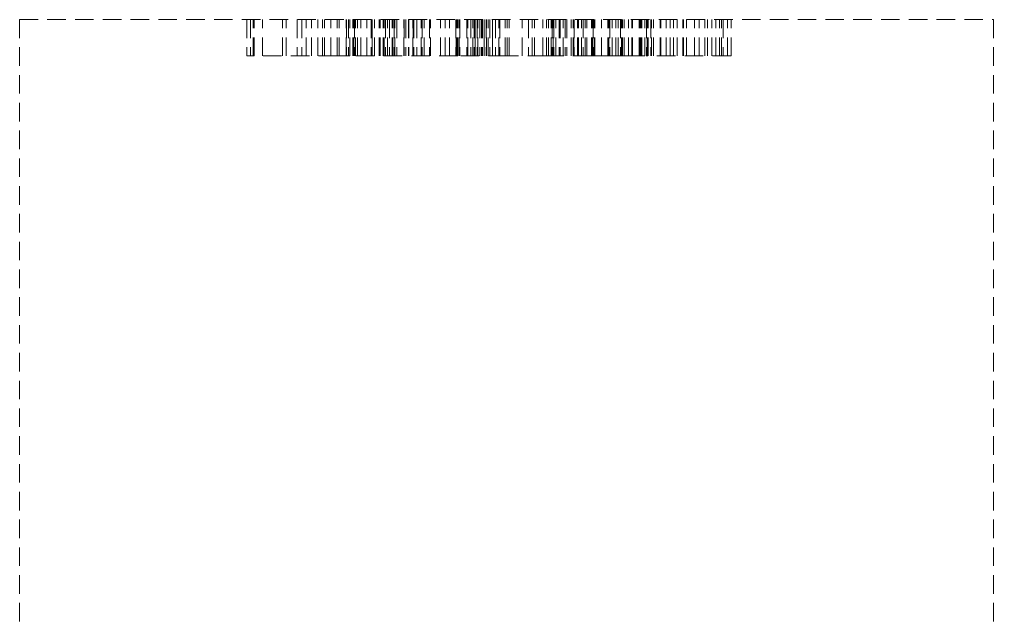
# Model space of a CAD drawing. Header units: millimetres. Extents: x 15 to 1184, y 5 to 836.
# Drawn here: x 133.8 to 200.6, y 565.4 to 606.8 of the extents above; entities that cross this region are included whole.
import ezdxf

# ---------------------------------------------------------------- set-up
doc = ezdxf.new("R2010")
doc.units = ezdxf.units.MM
doc.linetypes.add('HIDDEN', pattern=[1.905, 1.27, -0.635])

msp = doc.modelspace()

# ---------------------------------------------------------------- linework, layer by layer
at = {"color": 7, "linetype": 'HIDDEN', "lineweight": 18}
for p, q in [((133.819, 606.783), (133.819, 556.783)), ((133.819, 606.783), (200.583, 606.783)), ((149.408, 606.783), (149.408, 604.283)), ((149.658, 606.783), (149.658, 604.283)), ((149.839, 604.283), (149.839, 606.783)), ((149.909, 604.283), (149.909, 606.783)), ((150.484, 604.283), (150.484, 606.783)), ((151.853, 604.283), (151.853, 606.783)), ((152.103, 604.283), (152.103, 606.783)), ((152.86, 606.783), (152.86, 604.283)), ((153.18, 606.783), (153.18, 604.283)), ((153.467, 604.283), (153.467, 606.783)), ((153.829, 604.283), (153.829, 606.783)), ((154.261, 604.283), (154.261, 606.783)), ((154.586, 604.283), (154.586, 606.783)), ((154.73, 604.283), (154.73, 606.783)), ((155.161, 604.283), (155.161, 606.783)), ((155.593, 604.283), (155.593, 606.783)), ((155.737, 604.283), (155.737, 606.783)), ((156.2, 604.283), (156.2, 606.783)), ((156.237, 606.783), (156.237, 604.283)), ((156.367, 606.783), (156.367, 604.283)), ((156.456, 604.283), (156.456, 606.783)), ((156.669, 604.283), (156.669, 606.783)), ((156.743, 604.283), (156.743, 606.783)), ((156.775, 606.783), (156.775, 604.283)), ((156.85, 604.283), (156.85, 606.783)), ((156.994, 604.283), (156.994, 606.783)), ((157.207, 604.283), (157.207, 606.783)), ((157.638, 604.283), (157.638, 606.783)), ((157.926, 606.783), (157.926, 604.283)), ((158.001, 604.283), (158.001, 606.783)), ((158.001, 606.783), (158.001, 604.283)), ((158.144, 604.283), (158.144, 606.783)), ((158.469, 604.283), (158.469, 606.783)), ((158.5, 604.283), (158.5, 606.783)), ((158.539, 604.283), (158.539, 606.783)), ((158.757, 604.283), (158.757, 606.783)), ((158.826, 604.283), (158.826, 606.783)), ((158.901, 606.783), (158.901, 604.283)), ((159.045, 604.283), (159.045, 606.783)), ((159.188, 606.783), (159.188, 604.283)), ((159.364, 604.283), (159.364, 606.783)), ((159.402, 604.283), (159.402, 606.783)), ((159.508, 606.783), (159.508, 604.283)), ((159.545, 604.283), (159.545, 606.783)), ((159.689, 606.783), (159.689, 604.283)), ((160.158, 604.283), (160.158, 606.783)), ((160.195, 606.783), (160.195, 604.283)), ((160.302, 606.783), (160.302, 604.283)), ((160.483, 606.783), (160.483, 604.283)), ((160.515, 606.783), (160.515, 604.283)), ((160.771, 604.283), (160.771, 606.783)), ((160.803, 606.783), (160.803, 604.283)), ((160.84, 606.783), (160.84, 604.283)), ((161.058, 606.783), (161.058, 604.283)), ((161.346, 604.283), (161.346, 606.783)), ((161.415, 606.783), (161.415, 604.283)), ((161.559, 604.283), (161.559, 606.783)), ((161.921, 606.783), (161.921, 604.283)), ((161.991, 604.283), (161.991, 606.783)), ((162.672, 604.283), (162.672, 606.783)), ((162.997, 604.283), (162.997, 606.783)), ((163.285, 604.283), (163.285, 606.783)), ((163.717, 606.783), (163.717, 604.283)), ((163.754, 604.283), (163.754, 606.783)), ((163.791, 604.283), (163.791, 606.783)), ((163.86, 604.283), (163.86, 606.783)), ((163.967, 604.283), (163.967, 606.783)), ((164.004, 606.783), (164.004, 604.283)), ((164.473, 606.783), (164.473, 604.283)), ((164.542, 604.283), (164.542, 606.783)), ((164.761, 606.783), (164.761, 604.283)), ((164.904, 604.283), (164.904, 606.783)), ((164.974, 606.783), (164.974, 604.283)), ((165.048, 604.283), (165.048, 606.783)), ((165.048, 606.783), (165.048, 604.283)), ((165.192, 606.783), (165.192, 604.283)), ((165.229, 604.283), (165.229, 606.783)), ((165.373, 606.783), (165.373, 604.283)), ((165.48, 606.783), (165.48, 604.283)), ((165.517, 606.783), (165.517, 604.283)), ((165.549, 606.783), (165.549, 604.283)), ((165.661, 606.783), (165.661, 604.283)), ((165.661, 604.283), (165.661, 606.783)), ((165.805, 606.783), (165.805, 604.283)), ((165.837, 604.283), (165.837, 606.783)), ((165.949, 604.283), (165.949, 606.783)), ((166.055, 606.783), (166.055, 604.283)), ((166.232, 604.283), (166.232, 606.783)), ((166.236, 606.783), (166.236, 604.283)), ((166.449, 606.783), (166.449, 604.283)), ((166.668, 604.283), (166.668, 606.783)), ((166.737, 606.783), (166.737, 604.283)), ((167.099, 604.283), (167.099, 606.783)), ((167.243, 604.283), (167.243, 606.783)), ((167.387, 604.283), (167.387, 606.783)), ((168.282, 604.283), (168.282, 606.783)), ((168.713, 606.783), (168.713, 604.283)), ((168.969, 604.283), (168.969, 606.783)), ((169.113, 604.283), (169.113, 606.783)), ((169.688, 604.283), (169.688, 606.783)), ((169.939, 604.283), (169.939, 606.783)), ((170.082, 604.283), (170.082, 606.783)), ((170.264, 604.283), (170.264, 606.783)), ((170.333, 606.783), (170.333, 604.283)), ((170.407, 604.283), (170.407, 606.783)), ((170.439, 606.783), (170.439, 604.283)), ((170.583, 604.283), (170.583, 606.783)), ((170.802, 606.783), (170.802, 604.283)), ((170.871, 606.783), (170.871, 604.283)), ((171.089, 604.283), (171.089, 606.783)), ((171.233, 606.783), (171.233, 604.283)), ((171.34, 606.783), (171.34, 604.283)), ((171.627, 604.283), (171.627, 606.783)), ((171.771, 604.283), (171.771, 606.783)), ((171.808, 604.283), (171.808, 606.783)), ((171.846, 606.783), (171.846, 604.283)), ((172.059, 604.283), (172.059, 606.783)), ((172.133, 604.283), (172.133, 606.783)), ((172.346, 604.283), (172.346, 606.783)), ((172.453, 606.783), (172.453, 604.283)), ((172.597, 604.283), (172.597, 606.783)), ((172.709, 604.283), (172.709, 606.783)), ((173.028, 604.283), (173.028, 606.783)), ((173.103, 604.283), (173.103, 606.783)), ((173.14, 606.783), (173.14, 604.283)), ((173.209, 604.283), (173.209, 606.783)), ((173.247, 604.283), (173.247, 606.783)), ((173.715, 604.283), (173.715, 606.783)), ((174.147, 604.283), (174.147, 606.783)), ((174.216, 604.283), (174.216, 606.783)), ((174.291, 606.783), (174.291, 604.283)), ((174.435, 604.283), (174.435, 606.783)), ((174.685, 604.283), (174.685, 606.783)), ((174.866, 604.283), (174.866, 606.783)), ((175.01, 606.783), (175.01, 604.283)), ((175.079, 604.283), (175.079, 606.783)), ((175.154, 604.283), (175.154, 606.783)), ((175.26, 604.283), (175.26, 606.783)), ((175.554, 604.283), (175.554, 606.783)), ((175.798, 604.283), (175.798, 606.783)), ((175.836, 604.283), (175.836, 606.783)), ((176.304, 604.283), (176.304, 606.783)), ((176.336, 604.283), (176.336, 606.783)), ((176.411, 604.283), (176.411, 606.783)), ((176.411, 604.283), (176.411, 606.783)), ((176.48, 604.283), (176.48, 606.783)), ((176.684, 604.283), (176.684, 606.783)), ((176.805, 606.783), (176.805, 604.283)), ((176.842, 604.283), (176.842, 606.783)), ((176.88, 604.283), (176.88, 606.783)), ((176.912, 604.283), (176.912, 606.783)), ((177.093, 606.783), (177.093, 604.283)), ((177.13, 604.283), (177.13, 606.783)), ((177.274, 604.283), (177.274, 606.783)), ((177.743, 604.283), (177.743, 606.783)), ((177.778, 604.283), (177.778, 606.783)), ((178.137, 604.283), (178.137, 606.783)), ((178.425, 604.283), (178.425, 606.783)), ((178.643, 604.283), (178.643, 606.783)), ((178.893, 604.283), (178.893, 606.783)), ((179.288, 604.283), (179.288, 606.783)), ((179.325, 604.283), (179.325, 606.783)), ((179.538, 604.283), (179.538, 606.783)), ((180.076, 604.283), (180.076, 606.783)), ((180.076, 604.283), (180.076, 606.783)), ((180.401, 604.283), (180.401, 606.783)), ((180.795, 604.283), (180.795, 606.783)), ((180.976, 604.283), (180.976, 606.783)), ((180.977, 604.283), (180.977, 606.783)), ((181.264, 604.283), (181.264, 606.783)), ((181.548, 604.283), (181.548, 606.783)), ((181.802, 604.283), (181.802, 606.783)), ((181.946, 604.283), (181.946, 606.783)), ((182.058, 606.783), (182.058, 604.283)), ((182.345, 604.283), (182.345, 606.783)), ((182.596, 604.283), (182.596, 606.783)), ((200.583, 606.783), (200.583, 556.783)), ((149.909, 604.283), (149.408, 604.283)), ((149.408, 604.283), (149.821, 604.283)), ((156.237, 604.283), (155.593, 604.283)), ((156.456, 604.283), (156.237, 604.283)), ((156.237, 604.283), (156.368, 604.283)), ((163.773, 604.283), (163.717, 604.283)), ((167.243, 604.283), (163.86, 604.283)), ((169.939, 604.283), (167.243, 604.283)), ((175.079, 604.283), (174.291, 604.283)), ((176.304, 604.283), (175.079, 604.283)), ((176.304, 604.283), (176.689, 604.283)), ((176.842, 604.283), (176.777, 604.283))]:
    msp.add_line(p, q, dxfattribs=at)
for points, knots in [([(180.801, 604.283), (180.801, 604.7), (180.801, 605.533), (180.801, 606.366), (180.801, 606.783)], [0, 0, 0, 0, 0.499368, 1, 1, 1, 1]), ([(182.346, 604.283), (182.346, 604.7), (182.346, 605.533), (182.346, 606.367), (182.346, 606.783)], [0, 0, 0, 0, 0.499938, 1, 1, 1, 1]), ([(155.593, 604.283), (154.516, 604.283), (153.015, 604.283), (151.113, 604.283), (150.31, 604.283), (149.909, 604.283)], [0, 0, 0, 0, 0.559982, 0.779975, 1, 1, 1, 1]), ([(163.86, 604.283), (163.242, 604.283), (162.041, 604.283), (160.805, 604.283), (158.952, 604.283), (157.687, 604.283), (156.456, 604.283)], [0, 0, 0, 0, 0.249978, 0.485765, 0.499967, 1, 1, 1, 1]), ([(173.028, 604.283), (172.828, 604.283), (172.432, 604.283), (171.761, 604.283), (171.143, 604.283), (170.519, 604.283), (170.146, 604.283), (169.939, 604.283)], [0, 0, 0, 0, 0.202265, 0.399207, 0.6408, 0.799733, 1, 1, 1, 1]), ([(174.291, 604.283), (174.239, 604.283), (174.138, 604.283), (174.037, 604.283), (173.96, 604.283), (173.902, 604.283), (173.789, 604.283), (173.496, 604.283), (173.236, 604.283), (173.028, 604.283)], [0, 0, 0, 0, 0.12539, 0.243322, 0.250783, 0.31283, 0.375041, 0.500035, 1, 1, 1, 1]), ([(182.596, 604.283), (182.592, 604.283), (182.584, 604.283), (182.462, 604.283), (182.215, 604.283), (181.229, 604.283), (180.121, 604.283), (179.033, 604.283), (177.94, 604.283), (177.208, 604.283), (176.842, 604.283)], [0, 0, 0, 0, 0.140277, 0.280521, 0.420316, 0.559636, 0.669324, 0.77956, 0.889775, 1, 1, 1, 1])]:
    msp.add_open_spline(points, degree=3, knots=knots, dxfattribs=at)

doc.saveas('drawing.dxf')
